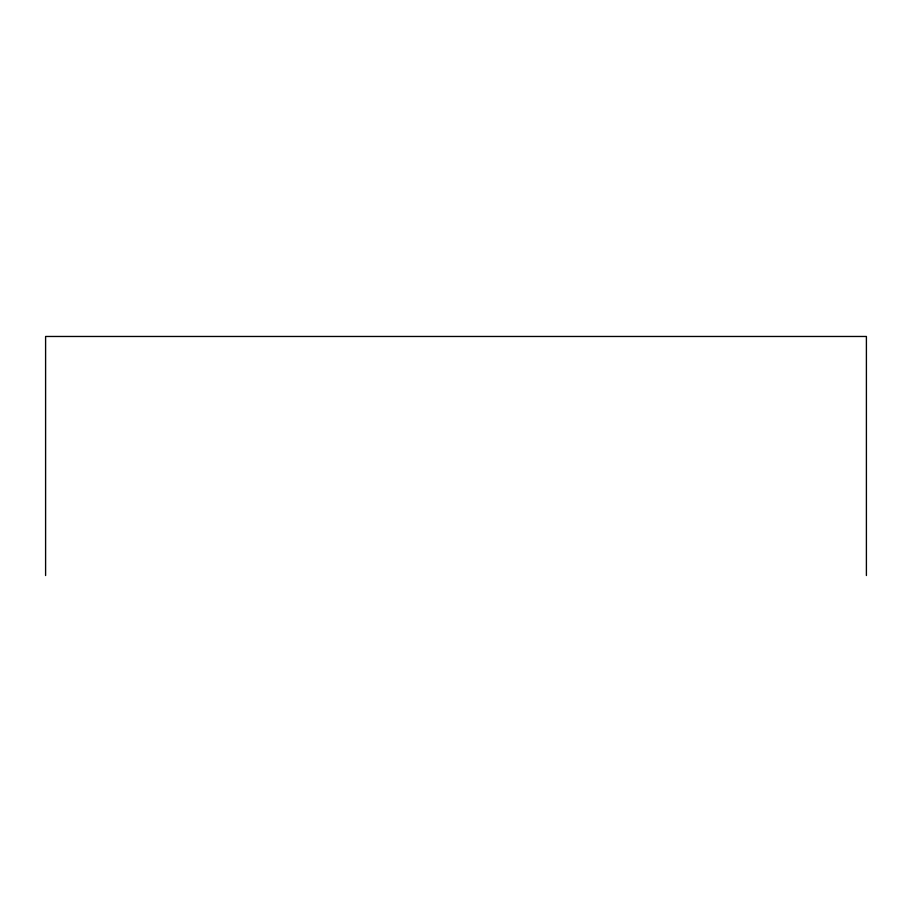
<?xml version="1.0" encoding="UTF-8"?>
<svg xmlns="http://www.w3.org/2000/svg" width="912" height="912" viewBox="0 0 912 912"><rect width="100%" height="100%" fill="white"/><g stroke="black" fill="none" stroke-linecap="round" stroke-linejoin="round"><path stroke-width="1.37" d="M866.4 575.529L866.4 336.471L45.6 336.471L45.6 575.529"/></g></svg>
